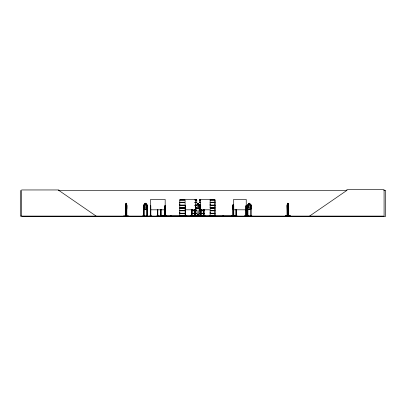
<?xml version="1.0" encoding="UTF-8"?>
<svg xmlns="http://www.w3.org/2000/svg" width="406" height="406" viewBox="0 0 406 406"><rect width="100%" height="100%" fill="white"/><g stroke="black" fill="none" stroke-linecap="round" stroke-linejoin="round"><path stroke-width="0.61" d="M184.628 213.221L179.787 213.221L179.792 212.033M184.628 205.081L179.787 205.081L179.792 203.893M210.141 213.221L210.141 210.841L214.982 210.841L214.982 213.221L210.141 213.221L210.146 212.033M210.141 205.081L210.141 202.706L214.982 202.706L214.982 205.081L210.141 205.081L210.146 203.893M214.977 210.841L214.977 213.221M214.977 202.706L214.977 205.081M197.976 215.013L197.818 214.769L198.087 214.921M126.378 204.522L126.85 204.989L126.865 208.39L126.672 209.653L125.616 209.653M191.916 215.997L191.967 209.4M288.387 209.653L288.534 208.385M288.59 208.39L288.422 209.653L287.245 209.653M123.566 215.901L128.585 215.901M285.367 216.063L290.529 216.088M285.367 215.901L290.457 215.901L285.382 216.093M183.451 216.063L186.841 215.88L179.762 216.002L179.792 213.698L184.628 213.698M186.826 215.901L179.792 215.926M198.925 216.002L198.747 215.251L198.833 215.926L198.387 216.088M231.887 216.068L237.124 215.901M231.917 215.885L235.003 215.885M234.993 216.063L231.912 216.063M149.083 216.063L151.819 215.885M125.52 215.718L125.5 216.093L125.657 204.522M125.652 209.653L125.667 204.563M250.73 209.653L251.152 208.39M287.103 216.093L287.098 204.974L287.621 204.522M287.154 204.994L287.291 204.522M196.864 216.088L197.346 215.992L190.546 216.043L205.035 216.068L198.945 216.073M199.65 216.063L199.63 215.718M144.455 216.063L142.846 215.885L148.043 216.063M144.46 215.901L142.841 215.901M156.665 215.901L161.862 215.901M248.254 216.063L244.666 215.88L251.918 215.901M195.793 216.063L195.829 215.718M125.982 204.563L125.753 207.364L125.982 208.385L126.398 208.385L126.626 204.989L126.413 203.249L125.926 203.249M232.79 216.093L232.77 204.974L233.156 204.522M146.825 204.522L147.251 204.969L147.231 208.39L146.835 209.653L144.12 209.653L143.76 208.39L143.78 204.974L144.13 204.522L144.937 204.522M143.78 204.974L144.145 204.522M247.604 216.093L247.604 204.974L247.98 204.522L248.787 204.522M247.604 204.974L247.995 204.563L250.72 204.563L251.096 204.989L251.096 208.385L250.7 209.613L247.98 209.613M196.854 215.789L196.753 216.088M197.118 215.789C197.235 214.206 196.529 216.677 197.235 215.926L197.448 215.88M198.803 216.063L198.265 216.078L199.062 216.073L198.793 215.926M248.812 204.563L248.218 204.989L248.218 207.364L248.812 208.385L249.913 208.385L250.507 207.364L250.507 204.989L249.913 204.563L249.969 203.249L248.771 203.249L248.812 204.563L248.827 203.289L249.929 203.289M309.545 216.093L346.815 190.444L346.815 189.688L384.081 189.688L384.081 216.093L20.3 216.093L20.3 190.444M196.57 204.989L197.209 204.563L199.244 204.563L199.671 204.989M233.541 216.068L233.551 199.463L246.239 199.463L246.229 216.093M199.356 207.857L200.584 207.973M199.356 215.997L199.356 215.718M58.403 190.444L347.008 190.444M383.797 190.444L385.7 190.444L385.7 216.312L21.609 216.312L21.609 189.957L58.88 189.957L58.88 190.444L96.146 216.093M210.805 199.463L200.457 199.463L200.462 216.093M179.782 199.838L184.634 199.838M194.976 199.833L196.773 199.838M199.361 199.838L200.584 199.833M210.135 199.838L214.987 199.838M184.634 199.925L179.782 199.925L179.792 202.229L184.628 202.229M194.976 199.93L196.773 199.935L196.768 202.229L194.976 202.229M200.574 199.935L199.361 199.935L199.371 202.229L200.579 202.229M179.792 200.077L184.623 200.077M194.971 200.077L196.768 200.077M199.371 200.077L200.584 200.077M210.146 200.077L214.977 200.077L214.977 202.229L210.141 202.229L210.141 199.935L214.987 199.935L214.982 202.229M179.751 202.391L184.659 202.391M194.987 202.391L196.803 202.391M199.336 202.391L200.559 202.391M210.11 202.391L215.018 202.391M179.751 202.538L184.659 202.538M194.987 202.538L196.803 202.538M199.336 202.538L200.559 202.538M210.11 202.538L215.018 202.538M184.628 202.706L179.787 202.706L179.787 205.081M194.976 202.706L196.773 202.706M199.366 202.706L200.579 202.706M144.917 203.249L146.094 203.249L146.053 204.563L146.632 204.989L146.632 207.364L146.053 208.385L144.972 208.385L144.394 207.364L144.394 204.989L144.972 204.563L144.972 203.289L146.053 203.289L146.038 204.563M287.58 203.249L288.108 203.249L288.29 204.989L288.052 208.385L287.595 208.385L287.357 207.364L287.621 203.249M125.941 203.289L126.398 203.289M197.209 203.289L198.397 203.289L198.397 204.563L199.031 204.989L199.031 207.364L198.397 208.385L197.209 208.385L196.57 207.364M287.595 203.289L288.087 203.289L288.052 204.563M125.616 204.522L125.967 204.522M146.074 204.522L146.84 204.522M199.26 204.522L198.438 204.522L198.438 203.249L197.164 203.249L197.209 204.563M249.954 204.522L250.735 204.522L251.152 204.969L251.131 216.093M288.067 204.522L288.417 204.522M125.627 204.563L126.702 204.563M144.145 204.563L146.825 204.563M287.26 204.563L288.412 204.563L288.534 204.989M126.865 204.969L126.809 216.093M200.711 204.974L200.731 216.093M232.77 204.974L232.77 208.39L233.145 209.653M287.098 204.974L287.286 209.653M288.549 204.969L288.59 216.093L288.382 204.522M194.976 205.081L196.773 205.081M199.366 205.081L200.579 205.081M179.751 205.248L184.659 205.248M194.987 205.248L196.803 205.248M199.336 205.248L200.559 205.248M210.11 205.248L215.018 205.248M179.751 205.395L184.659 205.395M194.987 205.395L196.803 205.395M199.336 205.395L200.559 205.395M210.11 205.395L215.018 205.395M184.628 205.563L179.787 205.563L179.787 207.852L184.623 207.791M194.976 205.563L196.773 205.563M199.366 205.563L200.579 205.563M214.982 205.563L210.141 205.563L210.141 207.852L214.977 207.791L214.982 205.563L214.977 207.791M126.809 205.751L126.545 216.093M143.683 205.751L144.059 205.751L144.039 216.093M147.19 205.751L146.82 205.751L146.84 216.093M165.181 205.751L164.836 205.751L164.902 216.093M185.116 205.751L185.405 205.751L185.425 216.093M199.671 205.751L199.321 205.751L199.28 216.093M200.457 205.751L200.752 205.751M232.77 205.751L233.145 205.751M246.239 205.751L245.919 205.751L245.894 216.093M247.584 205.751L247.959 205.751L247.944 216.093M251.162 205.751L250.786 205.751L250.801 216.093L250.751 215.718L251.197 215.718L251.197 216.093M287.128 205.751L287.275 216.093M195.555 207.791L196.768 207.791L195.565 207.857M184.634 207.857L179.741 207.918L184.634 207.979M210.135 207.857L214.987 207.857M195.555 207.953L196.773 207.953M210.135 207.953L214.987 207.953M184.634 208.075L179.782 208.065L179.792 210.364L184.628 210.364M195.565 208.075L196.773 208.06M199.361 208.075L200.574 208.06M210.135 208.075L214.987 208.065L214.982 210.364L210.141 210.364M179.792 208.212L184.623 208.212M195.555 208.212L196.768 208.212M199.371 208.212L200.584 208.212M210.146 208.212L214.977 208.212L214.977 210.364M247.589 208.39L247.97 209.653L250.746 209.653M125.627 209.613L126.702 209.613M144.145 209.613L146.825 209.613M287.26 209.613L288.412 209.613M150.55 209.811L165.181 209.811M185.116 209.811L195.464 209.811M200.457 209.811L210.805 209.811M233.551 209.811L246.239 209.811M192.013 210.364L196.773 210.364M199.366 210.364L204.208 210.364M179.751 210.531L184.659 210.531M191.982 210.531L196.803 210.531M199.336 210.531L204.243 210.531M210.11 210.531L215.018 210.531M179.751 210.678L184.659 210.678M191.982 210.678L196.803 210.678M199.336 210.678L204.243 210.678M210.11 210.678L215.018 210.678M184.628 210.841L179.787 210.841L179.787 213.221M192.013 210.841L196.773 210.841M199.366 210.841L204.208 210.841M192.013 213.221L196.773 213.221M199.366 213.221L204.208 213.221M179.751 213.383L184.659 213.383M191.982 213.383L196.803 213.383M199.336 213.383L204.243 213.383M210.11 213.383L215.018 213.383M179.751 213.531L184.659 213.531M191.982 213.531L196.803 213.531M199.336 213.531L204.243 213.531M210.11 213.531L215.018 213.531M192.013 213.698L196.773 213.698M199.366 213.698L204.208 213.698M212.577 216.063L209.212 215.88L214.987 215.997L214.982 213.698L210.141 213.698L210.141 215.992M125.621 215.718L125.317 216.093M126.53 215.718L126.845 215.718M144.094 215.718L143.648 215.718L143.648 216.093M150.834 215.718L150.418 215.718L150.428 216.093M157.472 215.718L157.919 215.718L157.919 216.093M160.603 215.718L161.055 215.718M233.42 215.718L233.8 215.718M245.889 215.718L246.269 215.718M287.093 215.718L287.418 215.718M288.407 215.718L288.732 215.718M166.551 216.063L163.801 215.88L166.567 216.068M166.546 215.896L163.841 216.068M190.546 215.901L205.015 215.901M209.222 215.901L214.977 215.926L214.977 213.698M162.014 216.068L162.04 215.774L233.318 215.774L233.318 216.093M196.139 216.068L196.179 215.718M244.691 216.063L248.289 216.093M197.499 216.073L196.854 215.926M143.8 208.385L144.135 209.653M247.878 216.073L247.853 215.718M288.722 216.093L288.702 205.751L288.443 205.751L288.427 216.093M287.387 209.4L287.402 216.093M287.306 215.718L287.306 216.093M287.209 215.718L287.209 216.093M251.06 215.718L251.065 216.093M250.883 215.718L250.888 216.093M247.995 216.093L247.995 215.718L247.543 215.718L247.543 216.093M247.645 204.994L247.675 216.093M246.132 205.751L246.132 216.093M246.026 205.751L246.092 216.093M246 215.718L246 216.093M236.302 216.093L236.302 215.718L235.856 215.718L235.856 216.093M236.267 209.4L236.246 216.093M236.206 209.4L236.206 216.093M235.993 215.718L236.003 216.093M235.947 209.4L235.911 216.093M233.79 216.093L233.765 205.751L233.445 205.751L233.42 216.093M233.683 215.718L233.683 216.093M233.658 205.751L233.617 216.093M233.384 204.989L233.384 207.364M233.181 215.718L233.181 216.093M233.085 205.751L233.125 216.093M233.034 215.718L233.039 216.093M232.882 215.718L232.871 216.093M232.734 215.718L232.734 216.093M232.567 215.774L232.567 216.093M232.034 215.774L232.034 216.093M223.422 215.774L223.422 216.093M222.884 215.774L222.884 216.093M210.78 215.718L210.826 216.093M210.75 215.718L210.724 216.093M210.628 215.718L210.607 216.093M204.01 209.4L204.04 216.093M203.939 209.4L203.974 216.093M203.883 215.718L203.893 216.093M203.751 215.718L203.761 216.093M203.705 209.4L203.67 216.093M203.639 209.4L203.604 216.093M201.031 209.4L201.066 216.093M200.965 209.4L201 216.093M200.909 215.718L200.919 216.093M200.772 215.718L200.772 216.093M200.635 205.751L200.676 216.093M200.574 205.751L200.574 216.093M199.706 215.718L199.681 216.093M198.235 215.789L198.235 214.657L197.641 214.657L197.641 215.789M196.885 215.789L196.94 216.093M196.22 215.718L196.26 216.093M195.91 215.718L195.87 216.093M195.575 216.093L195.58 205.751L195.291 205.751L195.291 216.093L195.271 215.718M195.464 216.093L195.464 199.463L185.116 199.463L185.116 216.093M195.408 205.751L195.387 216.093M194.86 209.4L194.85 216.093M194.784 209.4L194.819 216.093M194.738 215.718L194.728 216.093M194.631 215.718L194.621 216.093M194.575 209.4L194.54 216.093M194.499 209.4L194.464 216.093M192.079 215.718L192.079 216.093M192.043 209.4L191.997 216.093M191.815 215.718L191.815 216.093M191.759 209.4L191.759 216.093M191.683 209.4L191.703 216.093M185.309 215.718L185.309 216.093L185.288 205.751M171.149 215.774L171.149 216.093M170.545 215.774L170.545 216.093M165.181 216.093L165.181 199.463L150.55 199.463L150.59 216.093M165.09 205.751L165.09 216.093M165.044 215.718L165.029 216.093L164.932 205.751M164.811 215.718L164.811 216.093M163.4 215.774L163.4 216.093M162.796 215.774L162.796 216.093M161.015 209.4L161.055 216.093M160.959 209.4L160.989 216.093M160.908 215.718L160.913 216.093M160.7 209.4L160.7 216.093M160.644 209.4L160.603 216.093M157.827 209.4L157.863 216.093M157.782 215.718L157.772 216.093M157.564 209.4L157.619 216.093M157.508 209.4L157.538 216.093M150.829 216.093L150.799 205.751L150.453 205.751L150.519 216.093M150.702 205.751L150.733 216.093M150.662 215.718L150.646 216.093M147.231 216.093L147.231 215.718L146.779 215.718L146.779 216.093M147.19 204.989L147.19 216.093M147.134 205.751L147.134 216.093M146.921 215.718L146.926 216.093M144.937 203.249L144.917 204.522M144.003 205.751L143.957 216.093M143.795 215.718L143.785 216.093M143.739 205.751L143.714 216.093M126.682 205.751L126.718 216.093M126.672 215.718L126.672 216.093M125.967 203.249L125.941 204.563M125.606 216.093L125.591 205.751L125.342 216.093M196.682 209.359A1.294 1.294 0 0 1 198.58 208.577A1.294 1.294 0 0 1 198.844 210.612L198.58 215.596L197.286 215.596L197.017 210.612A1.294 1.294 0 0 1 196.682 210.029M126.327 203.502L126.053 203.929L126.327 203.502M145.861 203.502L145.165 203.502L145.165 203.929L145.861 203.929L145.861 203.502M198.184 203.502L197.417 203.502L197.417 203.929L198.184 203.929L198.184 203.502M249.715 203.502L249.005 203.502L249.005 203.929L249.715 203.929L249.715 203.502M287.971 203.502L287.676 203.929L287.971 203.502M126.398 204.989L125.982 204.989L125.982 207.364L126.398 207.364L126.398 204.989M146.053 204.989L144.972 204.989L144.972 207.364L146.053 207.364L146.053 204.989M198.397 204.989L197.209 204.989L197.209 207.364L198.397 207.364L198.397 204.989M249.913 204.989L248.812 204.989L248.812 207.364L249.913 207.364L249.913 204.989M288.052 204.989L287.595 204.989L287.595 207.364L288.052 207.364L288.052 204.989M200.584 207.791L199.371 207.791L200.574 207.852M210.937 216.093L210.922 215.718L210.917 216.093"/></g></svg>
